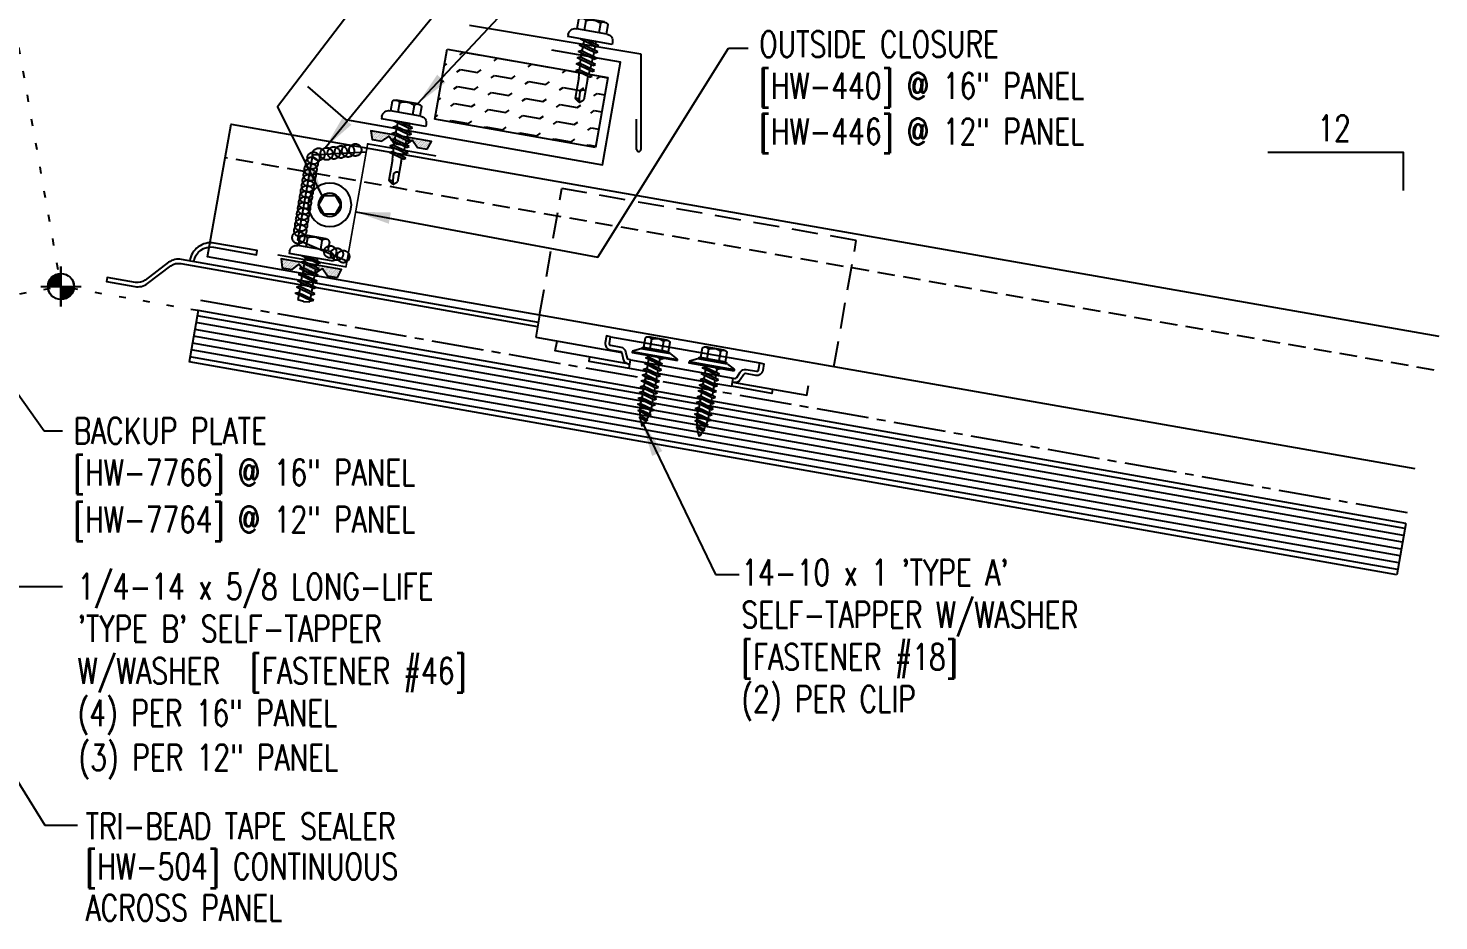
# Model space of a CAD drawing. Header units: inches. Extents: x -2 to 189, y 14 to 99.
# Drawn here: x 19.79 to 40.09, y 14.25 to 27.1 of the extents above; entities that cross this region are included whole.
import ezdxf

# ---------------------------------------------------------------- set-up
doc = ezdxf.new("R2010")
doc.units = ezdxf.units.IN
doc.header["$MEASUREMENT"] = 0
for name, pattern in [('CENTER2', [1.125, 0.75, -0.125, 0.125, -0.125]), ('DASH2', [0.1875, 0.125, -0.0625]), ('DOT', [0.25, 0, -0.25])]:
    doc.linetypes.add(name, pattern=pattern)
for name, color, linetype in [('BARRIER', 253, 'CENTER2'), ('clip', 5, 'Continuous'), ('CLO', 3, 'Continuous'), ('DIM', 2, 'Continuous'), ('FASTENER', 9, 'Continuous'), ('MARK', 1, 'Continuous'), ('PANEL', 11, 'Continuous'), ('SEALANT', 253, 'CENTER2'), ('SECTION', 11, 'Continuous'), ('STLA', 12, 'Continuous'), ('TAPE', 8, 'Continuous'), ('TEXT', 2, 'Continuous'), ('THERMAL', 251, 'Continuous'), ('TRIM', 6, 'Continuous'), ('wood', 3, 'Continuous')]:
    doc.layers.add(name, color=color, linetype=linetype)
doc.styles.add('TEXT', font='SIMPLEX', dxfattribs={"width": 0.75, "height": 6})
doc.styles.add('TEXT1', font='ROMANS.shx', dxfattribs={"width": 0.75, "height": 0.375})
doc.dimstyles.new('DETAIL$7', dxfattribs={"dimscale": 4, "dimtxt": 6, "dimasz": 0.125, "dimexe": 0.0625, "dimexo": 0.125, "dimgap": 0.0625, "dimtad": 1, "dimdec": 5, "dimzin": 3, "dimdsep": 46, "dimlunit": 4, "dimtxsty": 'TEXT', "dimblk": 'ARCHTICK', "dimcen": 0.0625, "dimclrd": 7, "dimclre": 7, "dimclrt": 2, "dimadec": 0, "dimazin": 0, "dimtfac": 0.666667, "dimtdec": 5, "dimtmove": 0, "dimatfit": 3, "dimfxl": 0, "dimfrac": 2, "dimtolj": 1, "dimtzin": 3, "dimarcsym": 0})

# ---------------------------------------------------------------- blocks, each defined once
blk = doc.blocks.new('slopr1')
at = {"layer": 'MARK', "color": 6}
blk.add_lwpolyline([(0, 0), (0, 0.1368), (-0.4871, 0.1368)], dxfattribs=at)
at = {"layer": 'MARK', "color": 2, "style": 'TEXT1', "width": 0.75}
blk.add_text('12', height=0.09375, dxfattribs=at).set_placement((-0.3095, 0.1779))
blk.add_attdef('SLOPR1', (0.0415, 0.0243), '', height=0.0938, dxfattribs=at)
blk = doc.blocks.new('FD-F46')
at = {"layer": 'TEXT', "style": 'TEXT1', "width": 0.75}
for s, p in [('1/4-14 x 5/8 LONG-LIFE', (0.0047, -0.0408)), ("'TYPE B' SELF-TAPPER", (0.0047, -0.1926)), ('W/WASHER', (0.0047, -0.3444)), ('[FASTENER #46]', (0.6255, -0.3444))]:
    blk.add_text(s, height=0.09375, dxfattribs=at).set_placement(p)
blk.add_attdef('(QUANTITY)', (0.0047, -0.4962), '', height=0.0938, dxfattribs=at)
blk = doc.blocks.new('_ArchTick')
at = {"color": 0, "linetype": 'ByBlock', "const_width": 0.15}
blk.add_lwpolyline([(-0.5, -0.5), (0.5, 0.5)], dxfattribs=at)
blk = doc.blocks.new('wp')
at = {"layer": 'SECTION'}
for p, q in [((0, -0.0958), (0, 0.0958)), ((-0.0958, 0), (0.0958, 0))]:
    blk.add_line(p, q, dxfattribs=at)
at = {"layer": 'SECTION', "const_width": 0.0625}
for points in [[(0, 0.0312, 0.414214), (-0.0312, 0, 1)], [(0, -0.0312, 0.414214), (0.0312, 0, 1)]]:
    blk.add_lwpolyline(points, format="xyb", dxfattribs=at)
at = {"layer": 'SECTION'}
blk.add_circle((0, 0), 0.0625, dxfattribs=at)
blk = doc.blocks.new('*X9')
at = {"color": 0}
for p, q in [((-0.434, 0.135), (-0.434, 0.135)), ((-0.434, 0.123), (-0.434, 0.123)), ((-0.422, 0.141), (-0.422, 0.141)), ((-0.422, 0.129), (-0.422, 0.129)), ((-0.422, 0.117), (-0.422, 0.117)), ((-0.422, 0.105), (-0.422, 0.105)), ((-0.422, 0.094), (-0.422, 0.094)), ((-0.422, 0.082), (-0.422, 0.082)), ((-0.41, 0.135), (-0.41, 0.135)), ((-0.41, 0.123), (-0.41, 0.123)), ((-0.41, 0.111), (-0.41, 0.111)), ((-0.41, 0.1), (-0.41, 0.1)), ((-0.41, 0.088), (-0.41, 0.088)), ((-0.41, 0.076), (-0.41, 0.076)), ((-0.41, 0.064), (-0.41, 0.064)), ((-0.41, 0.053), (-0.41, 0.053)), ((-0.41, 0.041), (-0.41, 0.041)), ((-0.398, 0.141), (-0.398, 0.141)), ((-0.398, 0.129), (-0.398, 0.129)), ((-0.398, 0.117), (-0.398, 0.117)), ((-0.398, 0.105), (-0.398, 0.105)), ((-0.398, 0.094), (-0.398, 0.094)), ((-0.398, 0.082), (-0.398, 0.082)), ((-0.398, 0.07), (-0.398, 0.07)), ((-0.398, 0.059), (-0.398, 0.059)), ((-0.398, 0.047), (-0.398, 0.047)), ((-0.398, 0.035), (-0.398, 0.035)), ((-0.398, 0.023), (-0.398, 0.023)), ((-0.387, 0.135), (-0.387, 0.135)), ((-0.387, 0.123), (-0.387, 0.123)), ((-0.387, 0.111), (-0.387, 0.111)), ((-0.387, 0.1), (-0.387, 0.1)), ((-0.387, 0.088), (-0.387, 0.088)), ((-0.387, 0.076), (-0.387, 0.076)), ((-0.387, 0.064), (-0.387, 0.064)), ((-0.387, 0.053), (-0.387, 0.053)), ((-0.387, 0.041), (-0.387, 0.041)), ((-0.387, 0.029), (-0.387, 0.029)), ((-0.375, 0.141), (-0.375, 0.141)), ((-0.375, 0.129), (-0.375, 0.129)), ((-0.375, 0.117), (-0.375, 0.117)), ((-0.375, 0.105), (-0.375, 0.105)), ((-0.375, 0.094), (-0.375, 0.094)), ((-0.375, 0.082), (-0.375, 0.082)), ((-0.375, 0.07), (-0.375, 0.07)), ((-0.375, 0.059), (-0.375, 0.059)), ((-0.375, 0.047), (-0.375, 0.047)), ((-0.375, 0.035), (-0.375, 0.035)), ((-0.375, 0.023), (-0.375, 0.023)), ((-0.363, 0.135), (-0.363, 0.135)), ((-0.363, 0.123), (-0.363, 0.123)), ((-0.363, 0.111), (-0.363, 0.111)), ((-0.363, 0.1), (-0.363, 0.1)), ((-0.363, 0.088), (-0.363, 0.088)), ((-0.363, 0.076), (-0.363, 0.076)), ((-0.363, 0.064), (-0.363, 0.064)), ((-0.363, 0.053), (-0.363, 0.053)), ((-0.363, 0.041), (-0.363, 0.041)), ((-0.363, 0.029), (-0.363, 0.029)), ((-0.352, 0.141), (-0.352, 0.141)), ((-0.352, 0.129), (-0.352, 0.129)), ((-0.352, 0.117), (-0.352, 0.117)), ((-0.352, 0.105), (-0.352, 0.105)), ((-0.352, 0.094), (-0.352, 0.094)), ((-0.352, 0.082), (-0.352, 0.082)), ((-0.352, 0.07), (-0.352, 0.07)), ((-0.352, 0.059), (-0.352, 0.059)), ((-0.352, 0.047), (-0.352, 0.047)), ((-0.352, 0.035), (-0.352, 0.035)), ((-0.352, 0.023), (-0.352, 0.023)), ((-0.34, 0.135), (-0.34, 0.135)), ((-0.34, 0.123), (-0.34, 0.123)), ((-0.34, 0.111), (-0.34, 0.111)), ((-0.34, 0.1), (-0.34, 0.1)), ((-0.34, 0.088), (-0.34, 0.088)), ((-0.34, 0.076), (-0.34, 0.076)), ((-0.34, 0.064), (-0.34, 0.064)), ((-0.34, 0.053), (-0.34, 0.053)), ((-0.34, 0.041), (-0.34, 0.041)), ((-0.34, 0.029), (-0.34, 0.029)), ((-0.328, 0.141), (-0.328, 0.141)), ((-0.328, 0.129), (-0.328, 0.129)), ((-0.328, 0.117), (-0.328, 0.117)), ((-0.328, 0.105), (-0.328, 0.105)), ((-0.328, 0.094), (-0.328, 0.094)), ((-0.328, 0.082), (-0.328, 0.082)), ((-0.328, 0.07), (-0.328, 0.07)), ((-0.328, 0.059), (-0.328, 0.059)), ((-0.328, 0.047), (-0.328, 0.047)), ((-0.328, 0.035), (-0.328, 0.035)), ((-0.328, 0.023), (-0.328, 0.023)), ((-0.316, 0.135), (-0.316, 0.135)), ((-0.316, 0.123), (-0.316, 0.123)), ((-0.316, 0.111), (-0.316, 0.111)), ((-0.316, 0.1), (-0.316, 0.1)), ((-0.316, 0.088), (-0.316, 0.088)), ((-0.316, 0.076), (-0.316, 0.076)), ((-0.316, 0.064), (-0.316, 0.064)), ((-0.316, 0.053), (-0.316, 0.053)), ((-0.316, 0.041), (-0.316, 0.041)), ((-0.316, 0.029), (-0.316, 0.029)), ((-0.305, 0.141), (-0.305, 0.141)), ((-0.305, 0.129), (-0.305, 0.129)), ((-0.305, 0.117), (-0.305, 0.117)), ((-0.305, 0.105), (-0.305, 0.105)), ((-0.305, 0.094), (-0.305, 0.094)), ((-0.305, 0.082), (-0.305, 0.082)), ((-0.305, 0.07), (-0.305, 0.07)), ((-0.305, 0.059), (-0.305, 0.059)), ((-0.305, 0.047), (-0.305, 0.047)), ((-0.305, 0.035), (-0.305, 0.035)), ((-0.305, 0.023), (-0.305, 0.023)), ((-0.293, 0.135), (-0.293, 0.135)), ((-0.293, 0.123), (-0.293, 0.123)), ((-0.293, 0.111), (-0.293, 0.111)), ((-0.293, 0.1), (-0.293, 0.1)), ((-0.293, 0.088), (-0.293, 0.088)), ((-0.293, 0.076), (-0.293, 0.076)), ((-0.293, 0.064), (-0.293, 0.064)), ((-0.293, 0.053), (-0.293, 0.053)), ((-0.293, 0.041), (-0.293, 0.041)), ((-0.293, 0.029), (-0.293, 0.029)), ((-0.281, 0.141), (-0.281, 0.141)), ((-0.281, 0.129), (-0.281, 0.129)), ((-0.281, 0.117), (-0.281, 0.117)), ((-0.281, 0.105), (-0.281, 0.105)), ((-0.281, 0.094), (-0.281, 0.094)), ((-0.281, 0.082), (-0.281, 0.082)), ((-0.281, 0.07), (-0.281, 0.07)), ((-0.281, 0.059), (-0.281, 0.059)), ((-0.281, 0.047), (-0.281, 0.047)), ((-0.281, 0.035), (-0.281, 0.035)), ((-0.281, 0.023), (-0.281, 0.023)), ((-0.27, 0.135), (-0.27, 0.135)), ((-0.27, 0.123), (-0.27, 0.123)), ((-0.27, 0.111), (-0.27, 0.111)), ((-0.27, 0.1), (-0.27, 0.1)), ((-0.27, 0.088), (-0.27, 0.088)), ((-0.27, 0.076), (-0.27, 0.076)), ((-0.27, 0.064), (-0.27, 0.064)), ((-0.27, 0.053), (-0.27, 0.053)), ((-0.27, 0.041), (-0.27, 0.041)), ((-0.27, 0.029), (-0.27, 0.029)), ((-0.258, 0.141), (-0.258, 0.141)), ((-0.258, 0.129), (-0.258, 0.129)), ((-0.258, 0.117), (-0.258, 0.117)), ((-0.258, 0.105), (-0.258, 0.105)), ((-0.258, 0.094), (-0.258, 0.094)), ((-0.258, 0.082), (-0.258, 0.082)), ((-0.258, 0.07), (-0.258, 0.07)), ((-0.258, 0.059), (-0.258, 0.059)), ((-0.258, 0.047), (-0.258, 0.047)), ((-0.258, 0.035), (-0.258, 0.035)), ((-0.258, 0.023), (-0.258, 0.023)), ((-0.246, 0.135), (-0.246, 0.135)), ((-0.246, 0.123), (-0.246, 0.123)), ((-0.246, 0.111), (-0.246, 0.111)), ((-0.246, 0.1), (-0.246, 0.1)), ((-0.246, 0.088), (-0.246, 0.088)), ((-0.246, 0.076), (-0.246, 0.076)), ((-0.246, 0.064), (-0.246, 0.064)), ((-0.246, 0.053), (-0.246, 0.053)), ((-0.246, 0.041), (-0.246, 0.041)), ((-0.234, 0.141), (-0.234, 0.141)), ((-0.234, 0.129), (-0.234, 0.129)), ((-0.234, 0.117), (-0.234, 0.117)), ((-0.234, 0.105), (-0.234, 0.105)), ((-0.234, 0.094), (-0.234, 0.094)), ((-0.234, 0.082), (-0.234, 0.082)), ((-0.234, 0.07), (-0.234, 0.07)), ((-0.234, 0.059), (-0.234, 0.059)), ((-0.234, 0.047), (-0.234, 0.047)), ((-0.223, 0.135), (-0.223, 0.135)), ((-0.223, 0.123), (-0.223, 0.123)), ((-0.223, 0.111), (-0.223, 0.111)), ((-0.223, 0.1), (-0.223, 0.1)), ((-0.223, 0.088), (-0.223, 0.088)), ((-0.223, 0.076), (-0.223, 0.076)), ((-0.223, 0.064), (-0.223, 0.064)), ((-0.211, 0.141), (-0.211, 0.141)), ((-0.211, 0.129), (-0.211, 0.129)), ((-0.211, 0.117), (-0.211, 0.117)), ((-0.211, 0.105), (-0.211, 0.105)), ((-0.211, 0.094), (-0.211, 0.094)), ((-0.211, 0.082), (-0.211, 0.082)), ((-0.211, 0.07), (-0.211, 0.07)), ((-0.199, 0.135), (-0.199, 0.135)), ((-0.199, 0.123), (-0.199, 0.123)), ((-0.199, 0.111), (-0.199, 0.111)), ((-0.199, 0.1), (-0.199, 0.1)), ((-0.199, 0.088), (-0.199, 0.088)), ((-0.188, 0.141), (-0.188, 0.141)), ((-0.188, 0.129), (-0.188, 0.129)), ((-0.188, 0.117), (-0.188, 0.117)), ((-0.188, 0.105), (-0.188, 0.105)), ((-0.188, 0.094), (-0.188, 0.094)), ((-0.176, 0.135), (-0.176, 0.135)), ((-0.176, 0.123), (-0.176, 0.123)), ((-0.176, 0.111), (-0.176, 0.111)), ((-0.164, 0.141), (-0.164, 0.141)), ((-0.164, 0.129), (-0.164, 0.129)), ((-0.164, 0.117), (-0.164, 0.117)), ((-0.164, 0.105), (-0.164, 0.105)), ((-0.152, 0.135), (-0.152, 0.135)), ((-0.152, 0.123), (-0.152, 0.123)), ((-0.152, 0.111), (-0.152, 0.111)), ((-0.152, 0.1), (-0.152, 0.1)), ((-0.141, 0.141), (-0.141, 0.141)), ((-0.141, 0.129), (-0.141, 0.129)), ((-0.141, 0.117), (-0.141, 0.117)), ((-0.141, 0.105), (-0.141, 0.105)), ((-0.141, 0.094), (-0.141, 0.094)), ((-0.141, 0.082), (-0.141, 0.082)), ((-0.129, 0.135), (-0.129, 0.135)), ((-0.129, 0.123), (-0.129, 0.123)), ((-0.129, 0.111), (-0.129, 0.111)), ((-0.129, 0.1), (-0.129, 0.1)), ((-0.129, 0.088), (-0.129, 0.088)), ((-0.129, 0.076), (-0.129, 0.076)), ((-0.117, 0.141), (-0.117, 0.141)), ((-0.117, 0.129), (-0.117, 0.129)), ((-0.117, 0.117), (-0.117, 0.117)), ((-0.117, 0.105), (-0.117, 0.105)), ((-0.117, 0.094), (-0.117, 0.094)), ((-0.117, 0.082), (-0.117, 0.082)), ((-0.117, 0.07), (-0.117, 0.07)), ((-0.117, 0.059), (-0.117, 0.059)), ((-0.105, 0.135), (-0.105, 0.135)), ((-0.105, 0.123), (-0.105, 0.123)), ((-0.105, 0.111), (-0.105, 0.111)), ((-0.105, 0.1), (-0.105, 0.1)), ((-0.105, 0.088), (-0.105, 0.088)), ((-0.105, 0.076), (-0.105, 0.076)), ((-0.105, 0.064), (-0.105, 0.064)), ((-0.105, 0.053), (-0.105, 0.053)), ((-0.094, 0.141), (-0.094, 0.141)), ((-0.094, 0.129), (-0.094, 0.129)), ((-0.094, 0.117), (-0.094, 0.117)), ((-0.094, 0.105), (-0.094, 0.105)), ((-0.094, 0.094), (-0.094, 0.094)), ((-0.094, 0.082), (-0.094, 0.082)), ((-0.094, 0.07), (-0.094, 0.07)), ((-0.094, 0.059), (-0.094, 0.059)), ((-0.094, 0.047), (-0.094, 0.047)), ((-0.094, 0.035), (-0.094, 0.035)), ((-0.082, 0.135), (-0.082, 0.135)), ((-0.082, 0.123), (-0.082, 0.123)), ((-0.082, 0.111), (-0.082, 0.111)), ((-0.082, 0.1), (-0.082, 0.1)), ((-0.082, 0.088), (-0.082, 0.088)), ((-0.082, 0.076), (-0.082, 0.076)), ((-0.082, 0.064), (-0.082, 0.064)), ((-0.082, 0.053), (-0.082, 0.053)), ((-0.082, 0.041), (-0.082, 0.041)), ((-0.082, 0.029), (-0.082, 0.029)), ((-0.07, 0.141), (-0.07, 0.141)), ((-0.07, 0.129), (-0.07, 0.129)), ((-0.07, 0.117), (-0.07, 0.117)), ((-0.07, 0.105), (-0.07, 0.105)), ((-0.07, 0.094), (-0.07, 0.094)), ((-0.07, 0.082), (-0.07, 0.082)), ((-0.07, 0.07), (-0.07, 0.07)), ((-0.07, 0.059), (-0.07, 0.059)), ((-0.07, 0.047), (-0.07, 0.047)), ((-0.07, 0.035), (-0.07, 0.035)), ((-0.07, 0.023), (-0.07, 0.023)), ((-0.059, 0.135), (-0.059, 0.135)), ((-0.059, 0.123), (-0.059, 0.123)), ((-0.059, 0.111), (-0.059, 0.111)), ((-0.059, 0.1), (-0.059, 0.1)), ((-0.059, 0.088), (-0.059, 0.088)), ((-0.059, 0.076), (-0.059, 0.076)), ((-0.059, 0.064), (-0.059, 0.064)), ((-0.059, 0.053), (-0.059, 0.053)), ((-0.059, 0.041), (-0.059, 0.041)), ((-0.059, 0.029), (-0.059, 0.029)), ((-0.047, 0.141), (-0.047, 0.141)), ((-0.047, 0.129), (-0.047, 0.129)), ((-0.047, 0.117), (-0.047, 0.117)), ((-0.047, 0.105), (-0.047, 0.105)), ((-0.047, 0.094), (-0.047, 0.094)), ((-0.047, 0.082), (-0.047, 0.082)), ((-0.047, 0.07), (-0.047, 0.07)), ((-0.047, 0.059), (-0.047, 0.059)), ((-0.047, 0.047), (-0.047, 0.047)), ((-0.047, 0.035), (-0.047, 0.035)), ((-0.047, 0.023), (-0.047, 0.023)), ((-0.035, 0.135), (-0.035, 0.135)), ((-0.035, 0.123), (-0.035, 0.123)), ((-0.035, 0.111), (-0.035, 0.111)), ((-0.035, 0.1), (-0.035, 0.1)), ((-0.035, 0.088), (-0.035, 0.088)), ((-0.035, 0.076), (-0.035, 0.076)), ((-0.035, 0.064), (-0.035, 0.064)), ((-0.035, 0.053), (-0.035, 0.053)), ((-0.035, 0.041), (-0.035, 0.041)), ((-0.035, 0.029), (-0.035, 0.029)), ((-0.023, 0.141), (-0.023, 0.141)), ((-0.023, 0.129), (-0.023, 0.129)), ((-0.023, 0.117), (-0.023, 0.117)), ((-0.023, 0.105), (-0.023, 0.105)), ((-0.023, 0.094), (-0.023, 0.094)), ((-0.023, 0.082), (-0.023, 0.082)), ((-0.023, 0.07), (-0.023, 0.07)), ((-0.023, 0.059), (-0.023, 0.059)), ((-0.023, 0.047), (-0.023, 0.047)), ((-0.023, 0.035), (-0.023, 0.035)), ((-0.023, 0.023), (-0.023, 0.023)), ((-0.012, 0.135), (-0.012, 0.135)), ((-0.012, 0.123), (-0.012, 0.123)), ((-0.012, 0.111), (-0.012, 0.111)), ((-0.012, 0.1), (-0.012, 0.1)), ((-0.012, 0.088), (-0.012, 0.088)), ((-0.012, 0.076), (-0.012, 0.076)), ((-0.012, 0.064), (-0.012, 0.064)), ((-0.012, 0.053), (-0.012, 0.053)), ((-0.012, 0.041), (-0.012, 0.041)), ((-0.012, 0.029), (-0.012, 0.029)), ((0, 0.141), (0, 0.141)), ((0, 0.129), (0, 0.129)), ((0, 0.117), (0, 0.117)), ((0, 0.105), (0, 0.105)), ((0, 0.094), (0, 0.094)), ((0, 0.082), (0, 0.082)), ((0, 0.07), (0, 0.07)), ((0, 0.059), (0, 0.059)), ((0, 0.047), (0, 0.047)), ((0, 0.035), (0, 0.035)), ((0, 0.023), (0, 0.023)), ((0.012, 0.135), (0.012, 0.135)), ((0.012, 0.123), (0.012, 0.123)), ((0.012, 0.111), (0.012, 0.111)), ((0.012, 0.1), (0.012, 0.1)), ((0.012, 0.088), (0.012, 0.088)), ((0.012, 0.076), (0.012, 0.076)), ((0.012, 0.064), (0.012, 0.064)), ((0.012, 0.053), (0.012, 0.053)), ((0.012, 0.041), (0.012, 0.041)), ((0.012, 0.029), (0.012, 0.029)), ((0.023, 0.141), (0.023, 0.141)), ((0.023, 0.129), (0.023, 0.129)), ((0.023, 0.117), (0.023, 0.117)), ((0.023, 0.105), (0.023, 0.105)), ((0.023, 0.094), (0.023, 0.094)), ((0.023, 0.082), (0.023, 0.082)), ((0.023, 0.07), (0.023, 0.07)), ((0.023, 0.059), (0.023, 0.059)), ((0.023, 0.047), (0.023, 0.047)), ((0.023, 0.035), (0.023, 0.035)), ((0.023, 0.023), (0.023, 0.023)), ((0.035, 0.135), (0.035, 0.135)), ((0.035, 0.123), (0.035, 0.123)), ((0.035, 0.111), (0.035, 0.111)), ((0.035, 0.1), (0.035, 0.1)), ((0.035, 0.088), (0.035, 0.088)), ((0.035, 0.076), (0.035, 0.076)), ((0.035, 0.064), (0.035, 0.064)), ((0.035, 0.053), (0.035, 0.053)), ((0.035, 0.041), (0.035, 0.041)), ((0.035, 0.029), (0.035, 0.029)), ((0.047, 0.141), (0.047, 0.141)), ((0.047, 0.129), (0.047, 0.129)), ((0.047, 0.117), (0.047, 0.117)), ((0.047, 0.105), (0.047, 0.105)), ((0.047, 0.094), (0.047, 0.094)), ((0.047, 0.082), (0.047, 0.082)), ((0.047, 0.07), (0.047, 0.07)), ((0.047, 0.059), (0.047, 0.059)), ((0.047, 0.047), (0.047, 0.047)), ((0.047, 0.035), (0.047, 0.035)), ((0.047, 0.023), (0.047, 0.023)), ((0.059, 0.135), (0.059, 0.135)), ((0.059, 0.123), (0.059, 0.123)), ((0.059, 0.111), (0.059, 0.111)), ((0.059, 0.1), (0.059, 0.1)), ((0.059, 0.088), (0.059, 0.088)), ((0.059, 0.076), (0.059, 0.076)), ((0.059, 0.064), (0.059, 0.064)), ((0.059, 0.053), (0.059, 0.053)), ((0.059, 0.041), (0.059, 0.041)), ((0.059, 0.029), (0.059, 0.029)), ((0.07, 0.141), (0.07, 0.141)), ((0.07, 0.129), (0.07, 0.129)), ((0.07, 0.117), (0.07, 0.117)), ((0.07, 0.105), (0.07, 0.105)), ((0.07, 0.094), (0.07, 0.094)), ((0.07, 0.082), (0.07, 0.082)), ((0.07, 0.07), (0.07, 0.07)), ((0.07, 0.059), (0.07, 0.059)), ((0.07, 0.047), (0.07, 0.047)), ((0.07, 0.035), (0.07, 0.035)), ((0.07, 0.023), (0.07, 0.023)), ((0.082, 0.135), (0.082, 0.135)), ((0.082, 0.123), (0.082, 0.123)), ((0.082, 0.111), (0.082, 0.111)), ((0.082, 0.1), (0.082, 0.1)), ((0.082, 0.088), (0.082, 0.088)), ((0.082, 0.076), (0.082, 0.076)), ((0.082, 0.064), (0.082, 0.064)), ((0.082, 0.053), (0.082, 0.053)), ((0.082, 0.041), (0.082, 0.041)), ((0.082, 0.029), (0.082, 0.029)), ((0.094, 0.141), (0.094, 0.141)), ((0.094, 0.129), (0.094, 0.129)), ((0.094, 0.117), (0.094, 0.117)), ((0.094, 0.105), (0.094, 0.105)), ((0.094, 0.094), (0.094, 0.094)), ((0.094, 0.082), (0.094, 0.082)), ((0.094, 0.07), (0.094, 0.07)), ((0.094, 0.059), (0.094, 0.059)), ((0.094, 0.047), (0.094, 0.047)), ((0.094, 0.035), (0.094, 0.035)), ((0.105, 0.135), (0.105, 0.135)), ((0.105, 0.123), (0.105, 0.123)), ((0.105, 0.111), (0.105, 0.111)), ((0.105, 0.1), (0.105, 0.1)), ((0.105, 0.088), (0.105, 0.088)), ((0.105, 0.076), (0.105, 0.076)), ((0.105, 0.064), (0.105, 0.064)), ((0.105, 0.053), (0.105, 0.053)), ((0.117, 0.141), (0.117, 0.141)), ((0.117, 0.129), (0.117, 0.129)), ((0.117, 0.117), (0.117, 0.117)), ((0.117, 0.105), (0.117, 0.105)), ((0.117, 0.094), (0.117, 0.094)), ((0.117, 0.082), (0.117, 0.082)), ((0.117, 0.07), (0.117, 0.07)), ((0.117, 0.059), (0.117, 0.059)), ((0.129, 0.135), (0.129, 0.135)), ((0.129, 0.123), (0.129, 0.123)), ((0.129, 0.111), (0.129, 0.111)), ((0.129, 0.1), (0.129, 0.1)), ((0.129, 0.088), (0.129, 0.088)), ((0.129, 0.076), (0.129, 0.076)), ((0.141, 0.141), (0.141, 0.141)), ((0.141, 0.129), (0.141, 0.129)), ((0.141, 0.117), (0.141, 0.117)), ((0.141, 0.105), (0.141, 0.105)), ((0.141, 0.094), (0.141, 0.094)), ((0.141, 0.082), (0.141, 0.082)), ((0.152, 0.135), (0.152, 0.135)), ((0.152, 0.123), (0.152, 0.123)), ((0.152, 0.111), (0.152, 0.111)), ((0.152, 0.1), (0.152, 0.1)), ((0.164, 0.141), (0.164, 0.141)), ((0.164, 0.129), (0.164, 0.129)), ((0.164, 0.117), (0.164, 0.117)), ((0.164, 0.105), (0.164, 0.105)), ((0.176, 0.135), (0.176, 0.135)), ((0.176, 0.123), (0.176, 0.123)), ((0.176, 0.111), (0.176, 0.111)), ((0.188, 0.141), (0.188, 0.141)), ((0.188, 0.129), (0.188, 0.129)), ((0.188, 0.117), (0.188, 0.117)), ((0.188, 0.105), (0.188, 0.105)), ((0.188, 0.094), (0.188, 0.094)), ((0.199, 0.135), (0.199, 0.135)), ((0.199, 0.123), (0.199, 0.123)), ((0.199, 0.111), (0.199, 0.111)), ((0.199, 0.1), (0.199, 0.1)), ((0.199, 0.088), (0.199, 0.088)), ((0.211, 0.141), (0.211, 0.141)), ((0.211, 0.129), (0.211, 0.129)), ((0.211, 0.117), (0.211, 0.117)), ((0.211, 0.105), (0.211, 0.105)), ((0.211, 0.094), (0.211, 0.094)), ((0.211, 0.082), (0.211, 0.082)), ((0.211, 0.07), (0.211, 0.07)), ((0.223, 0.135), (0.223, 0.135)), ((0.223, 0.123), (0.223, 0.123)), ((0.223, 0.111), (0.223, 0.111)), ((0.223, 0.1), (0.223, 0.1)), ((0.223, 0.088), (0.223, 0.088)), ((0.223, 0.076), (0.223, 0.076)), ((0.223, 0.064), (0.223, 0.064)), ((0.234, 0.141), (0.234, 0.141)), ((0.234, 0.129), (0.234, 0.129)), ((0.234, 0.117), (0.234, 0.117)), ((0.234, 0.105), (0.234, 0.105)), ((0.234, 0.094), (0.234, 0.094)), ((0.234, 0.082), (0.234, 0.082)), ((0.234, 0.07), (0.234, 0.07)), ((0.234, 0.059), (0.234, 0.059)), ((0.234, 0.047), (0.234, 0.047)), ((0.246, 0.135), (0.246, 0.135)), ((0.246, 0.123), (0.246, 0.123)), ((0.246, 0.111), (0.246, 0.111)), ((0.246, 0.1), (0.246, 0.1)), ((0.246, 0.088), (0.246, 0.088)), ((0.246, 0.076), (0.246, 0.076)), ((0.246, 0.064), (0.246, 0.064)), ((0.246, 0.053), (0.246, 0.053)), ((0.246, 0.041), (0.246, 0.041)), ((0.258, 0.141), (0.258, 0.141)), ((0.258, 0.129), (0.258, 0.129)), ((0.258, 0.117), (0.258, 0.117)), ((0.258, 0.105), (0.258, 0.105)), ((0.258, 0.094), (0.258, 0.094)), ((0.258, 0.082), (0.258, 0.082)), ((0.258, 0.07), (0.258, 0.07)), ((0.258, 0.059), (0.258, 0.059)), ((0.258, 0.047), (0.258, 0.047)), ((0.258, 0.035), (0.258, 0.035)), ((0.258, 0.023), (0.258, 0.023)), ((0.27, 0.135), (0.27, 0.135)), ((0.27, 0.123), (0.27, 0.123)), ((0.27, 0.111), (0.27, 0.111)), ((0.27, 0.1), (0.27, 0.1)), ((0.27, 0.088), (0.27, 0.088)), ((0.27, 0.076), (0.27, 0.076)), ((0.27, 0.064), (0.27, 0.064)), ((0.27, 0.053), (0.27, 0.053)), ((0.27, 0.041), (0.27, 0.041)), ((0.27, 0.029), (0.27, 0.029)), ((0.281, 0.141), (0.281, 0.141)), ((0.281, 0.129), (0.281, 0.129)), ((0.281, 0.117), (0.281, 0.117)), ((0.281, 0.105), (0.281, 0.105)), ((0.281, 0.094), (0.281, 0.094)), ((0.281, 0.082), (0.281, 0.082)), ((0.281, 0.07), (0.281, 0.07)), ((0.281, 0.059), (0.281, 0.059)), ((0.281, 0.047), (0.281, 0.047)), ((0.281, 0.035), (0.281, 0.035)), ((0.281, 0.023), (0.281, 0.023)), ((0.293, 0.135), (0.293, 0.135)), ((0.293, 0.123), (0.293, 0.123)), ((0.293, 0.111), (0.293, 0.111)), ((0.293, 0.1), (0.293, 0.1)), ((0.293, 0.088), (0.293, 0.088)), ((0.293, 0.076), (0.293, 0.076)), ((0.293, 0.064), (0.293, 0.064)), ((0.293, 0.053), (0.293, 0.053)), ((0.293, 0.041), (0.293, 0.041)), ((0.293, 0.029), (0.293, 0.029)), ((0.305, 0.141), (0.305, 0.141)), ((0.305, 0.129), (0.305, 0.129)), ((0.305, 0.117), (0.305, 0.117)), ((0.305, 0.105), (0.305, 0.105)), ((0.305, 0.094), (0.305, 0.094)), ((0.305, 0.082), (0.305, 0.082)), ((0.305, 0.07), (0.305, 0.07)), ((0.305, 0.059), (0.305, 0.059)), ((0.305, 0.047), (0.305, 0.047)), ((0.305, 0.035), (0.305, 0.035)), ((0.305, 0.023), (0.305, 0.023)), ((0.316, 0.135), (0.316, 0.135)), ((0.316, 0.123), (0.316, 0.123)), ((0.316, 0.111), (0.316, 0.111)), ((0.316, 0.1), (0.316, 0.1)), ((0.316, 0.088), (0.316, 0.088)), ((0.316, 0.076), (0.316, 0.076)), ((0.316, 0.064), (0.316, 0.064)), ((0.316, 0.053), (0.316, 0.053)), ((0.316, 0.041), (0.316, 0.041)), ((0.316, 0.029), (0.316, 0.029)), ((0.328, 0.141), (0.328, 0.141)), ((0.328, 0.129), (0.328, 0.129)), ((0.328, 0.117), (0.328, 0.117)), ((0.328, 0.105), (0.328, 0.105)), ((0.328, 0.094), (0.328, 0.094)), ((0.328, 0.082), (0.328, 0.082)), ((0.328, 0.07), (0.328, 0.07)), ((0.328, 0.059), (0.328, 0.059)), ((0.328, 0.047), (0.328, 0.047)), ((0.328, 0.035), (0.328, 0.035)), ((0.328, 0.023), (0.328, 0.023)), ((0.34, 0.135), (0.34, 0.135)), ((0.34, 0.123), (0.34, 0.123)), ((0.34, 0.111), (0.34, 0.111)), ((0.34, 0.1), (0.34, 0.1)), ((0.34, 0.088), (0.34, 0.088)), ((0.34, 0.076), (0.34, 0.076)), ((0.34, 0.064), (0.34, 0.064)), ((0.34, 0.053), (0.34, 0.053)), ((0.34, 0.041), (0.34, 0.041)), ((0.34, 0.029), (0.34, 0.029)), ((0.352, 0.141), (0.352, 0.141)), ((0.352, 0.129), (0.352, 0.129)), ((0.352, 0.117), (0.352, 0.117)), ((0.352, 0.105), (0.352, 0.105)), ((0.352, 0.094), (0.352, 0.094)), ((0.352, 0.082), (0.352, 0.082)), ((0.352, 0.07), (0.352, 0.07)), ((0.352, 0.059), (0.352, 0.059)), ((0.352, 0.047), (0.352, 0.047)), ((0.352, 0.035), (0.352, 0.035)), ((0.352, 0.023), (0.352, 0.023)), ((0.363, 0.135), (0.363, 0.135)), ((0.363, 0.123), (0.363, 0.123)), ((0.363, 0.111), (0.363, 0.111)), ((0.363, 0.1), (0.363, 0.1)), ((0.363, 0.088), (0.363, 0.088)), ((0.363, 0.076), (0.363, 0.076)), ((0.363, 0.064), (0.363, 0.064)), ((0.363, 0.053), (0.363, 0.053)), ((0.363, 0.041), (0.363, 0.041)), ((0.363, 0.029), (0.363, 0.029)), ((0.375, 0.141), (0.375, 0.141)), ((0.375, 0.129), (0.375, 0.129)), ((0.375, 0.117), (0.375, 0.117)), ((0.375, 0.105), (0.375, 0.105)), ((0.375, 0.094), (0.375, 0.094)), ((0.375, 0.082), (0.375, 0.082)), ((0.375, 0.07), (0.375, 0.07)), ((0.375, 0.059), (0.375, 0.059)), ((0.375, 0.047), (0.375, 0.047)), ((0.375, 0.035), (0.375, 0.035)), ((0.375, 0.023), (0.375, 0.023)), ((0.387, 0.135), (0.387, 0.135)), ((0.387, 0.123), (0.387, 0.123)), ((0.387, 0.111), (0.387, 0.111)), ((0.387, 0.1), (0.387, 0.1)), ((0.387, 0.088), (0.387, 0.088)), ((0.387, 0.076), (0.387, 0.076)), ((0.387, 0.064), (0.387, 0.064)), ((0.387, 0.053), (0.387, 0.053)), ((0.387, 0.041), (0.387, 0.041)), ((0.387, 0.029), (0.387, 0.029)), ((0.398, 0.141), (0.398, 0.141)), ((0.398, 0.129), (0.398, 0.129)), ((0.398, 0.117), (0.398, 0.117)), ((0.398, 0.105), (0.398, 0.105)), ((0.398, 0.094), (0.398, 0.094)), ((0.398, 0.082), (0.398, 0.082)), ((0.398, 0.07), (0.398, 0.07)), ((0.398, 0.059), (0.398, 0.059)), ((0.398, 0.047), (0.398, 0.047)), ((0.398, 0.035), (0.398, 0.035)), ((0.398, 0.023), (0.398, 0.023)), ((0.41, 0.135), (0.41, 0.135)), ((0.41, 0.123), (0.41, 0.123)), ((0.41, 0.111), (0.41, 0.111)), ((0.41, 0.1), (0.41, 0.1)), ((0.41, 0.088), (0.41, 0.088)), ((0.41, 0.076), (0.41, 0.076)), ((0.41, 0.064), (0.41, 0.064)), ((0.41, 0.053), (0.41, 0.053)), ((0.41, 0.041), (0.41, 0.041)), ((0.422, 0.141), (0.422, 0.141)), ((0.422, 0.129), (0.422, 0.129)), ((0.422, 0.117), (0.422, 0.117)), ((0.422, 0.105), (0.422, 0.105)), ((0.422, 0.094), (0.422, 0.094)), ((0.422, 0.082), (0.422, 0.082)), ((0.434, 0.135), (0.434, 0.135)), ((0.434, 0.123), (0.434, 0.123))]:
    blk.add_line(p, q, dxfattribs=at)
blk = doc.blocks.new('MB_DBTAP')
at = {"layer": 'TAPE', "color": 9}
blk.add_lwpolyline([(-0.403, 0.018), (-0.442, 0.141), (0.442, 0.141), (0.403, 0.018), (0.26, 0.018), (0.17, 0.109), (0.079, 0.018), (0, 0.018), (-0.079, 0.018), (-0.17, 0.109), (-0.26, 0.018)], close=True, dxfattribs=at)
at = {"layer": 'TAPE', "color": 251}
blk.add_blockref('*X9', (0, 0), dxfattribs=at)
blk = doc.blocks.new('MB_DW4')
at = {"layer": 'FASTENER'}
for p, q in [((-0.217, 0.305), (-0.217, 0.171)), ((-0.163, 0.337), (0.159, 0.337)), ((-0.108, 0.305), (-0.108, 0.171)), ((0.105, 0.305), (0.105, 0.171)), ((0.214, 0.305), (0.214, 0.171)), ((-0.326, 0.071), (-0.326, 0.037)), ((-0.326, 0.037), (0.322, 0.037)), ((-0.226, 0.171), (0.214, 0.171)), ((-0.141, -0.014), (0.037, 0.037)), ((-0.105, -0.034), (0.137, 0.035)), ((-0.088, 0.037), (-0.088, 0.001)), ((-0.088, 0.037), (0.085, 0.037)), ((0.085, 0.037), (0.134, 0.037)), ((0.085, 0.02), (0.085, -0.041)), ((0.137, 0.035), (0.134, 0.037)), ((0.322, 0.071), (0.322, 0.037)), ((-0.105, -0.034), (-0.141, -0.014)), ((-0.141, -0.105), (0.102, -0.036)), ((-0.105, -0.125), (-0.141, -0.105)), ((-0.141, -0.196), (0.102, -0.127)), ((-0.105, -0.216), (-0.141, -0.196)), ((-0.105, -0.125), (0.137, -0.056)), ((-0.105, -0.216), (0.137, -0.147)), ((-0.088, -0.029), (-0.088, -0.09)), ((-0.088, -0.12), (-0.088, -0.181)), ((0.085, -0.071), (0.085, -0.131)), ((0.085, -0.162), (0.085, -0.211)), ((0.137, -0.056), (0.102, -0.036)), ((0.137, -0.147), (0.102, -0.127)), ((-0.141, -0.287), (0.102, -0.217)), ((-0.105, -0.307), (-0.141, -0.287)), ((-0.141, -0.378), (0.102, -0.308)), ((-0.105, -0.398), (-0.141, -0.378)), ((-0.122, -0.463), (0.089, -0.403)), ((-0.105, -0.307), (0.137, -0.238)), ((-0.105, -0.398), (0.137, -0.328)), ((-0.084, -0.27), (-0.088, -0.211)), ((-0.078, -0.36), (-0.082, -0.3)), ((-0.071, -0.449), (-0.075, -0.389)), ((0.071, -0.408), (0.075, -0.346)), ((0.077, -0.315), (0.082, -0.253)), ((0.084, -0.223), (0.085, -0.211)), ((0.124, -0.423), (0.089, -0.403)), ((0.137, -0.238), (0.102, -0.217)), ((0.137, -0.328), (0.102, -0.308)), ((-0.086, -0.483), (-0.122, -0.463)), ((-0.086, -0.483), (0.124, -0.423)), ((-0.066, -0.516), (-0.069, -0.478)), ((-0.066, -0.516), (-0.066, -0.82)), ((0.063, -0.515), (0.068, -0.439)), ((0.063, -0.516), (0.063, -0.82)), ((-0.003, -0.854), (0.009, -0.714)), ((-0.002, -0.866), (-0.066, -0.82)), ((-0.002, -0.866), (0.063, -0.82))]:
    blk.add_line(p, q, dxfattribs=at)
for centre, radius, start, end in [((-0.163, 0.274), 0.0628, 29.8754, 150.1246), ((-0.002, 0.141), 0.196, 56.9974, 123.0026), ((0.159, 0.274), 0.0628, 29.8754, 150.1246), ((-0.226, 0.071), 0.1, 90, 180), ((0.222, 0.071), 0.1, 0, 90), ((0.073, -0.516), 0.01, 175.9484, 180), ((-0.036, -0.723), 0.0461, 11.1445, 130.906), ((0.039, -0.855), 0.0422, 55.4585, 194.8454)]:
    blk.add_arc(centre, radius, start, end, dxfattribs=at)
blk = doc.blocks.new('MB_516W')
blk.add_lwpolyline([(-0.078, 0.135), (-0.156, 0), (-0.078, -0.135), (0.078, -0.135), (0.156, 0), (0.078, 0.135)], close=True)
for radius in [0.312, 0.166]:
    blk.add_circle((0, 0), radius)
blk = doc.blocks.new('A$C23AA14D5')
at = {"layer": 'CLO', "const_width": 0.0239}
blk.add_lwpolyline([(2.284, 0.187), (1.299, 0.014), (0.987, 1.785), (0.002, 1.611)], dxfattribs=at)
at = {"layer": 'CLO'}
blk.add_lwpolyline([(1.285, 0.094), (1.993, 0.397), (1.776, 1.628), (1.007, 1.67)], dxfattribs=at)
blk = doc.blocks.new('A$C612A22A5')
at = {"layer": 'clip'}
for points in [[(-1.376, 0.083), (-1.376, 0.023), (-0.789, 0.023), (-0.789, 0.143), (-0.814, 0.143, -0.303371), (-0.838, 0.159), (-0.873, 0.244, 0.30332), (-0.953, 0.297), (-1.103, 0.297, -0.41421), (-1.129, 0.323), (-1.129, 0.423), (-1.189, 0.423), (-1.189, 0.323, 0.414221), (-1.103, 0.237), (-0.953, 0.237, -0.303367), (-0.929, 0.221), (-0.894, 0.136, 0.30332), (-0.814, 0.083), (-0.789, 0.083), (-1.876, 0.083), (-1.876, 0.227)], [(1.299, 0.083), (1.299, 0.023), (0.711, 0.023), (0.711, 0.143), (0.736, 0.143, 0.303371), (0.76, 0.159), (0.795, 0.244, -0.30332), (0.875, 0.297), (1.025, 0.297, 0.41421), (1.051, 0.323), (1.051, 0.423), (1.111, 0.423), (1.111, 0.323, -0.414221), (1.025, 0.237), (0.875, 0.237, 0.303367), (0.851, 0.221), (0.816, 0.136, -0.30332), (0.736, 0.083), (0.711, 0.083), (1.799, 0.083), (1.799, 0.227)]]:
    blk.add_lwpolyline(points, format="xyb", dxfattribs=at)
for points in [[(1.051, 0.423), (-1.129, 0.423)], [(0.711, 0.143), (-0.789, 0.143)], [(-0.439, 0.023), (-0.789, 0.023)], [(0.361, 0.023), (-0.439, 0.023)], [(0.711, 0.023), (0.361, 0.023)]]:
    blk.add_lwpolyline(points, dxfattribs=at)
blk = doc.blocks.new('st10')
at = {"layer": 'FASTENER'}
for p, q in [((-0.181, 0.276), (-0.181, 0.137)), ((-0.135, 0.302), (0.135, 0.302)), ((-0.089, 0.276), (-0.089, 0.137)), ((0.089, 0.276), (0.089, 0.137)), ((0.181, 0.276), (0.181, 0.137)), ((-0.217, 0.114), (-0.326, 0.059)), ((-0.326, 0.059), (-0.326, 0.049)), ((-0.326, 0.049), (0.326, 0.049)), ((-0.217, 0.114), (0.217, 0.114)), ((-0.193, 0.137), (0.193, 0.137)), ((-0.193, 0.119), (0.193, 0.119)), ((-0.181, 0.137), (0.181, 0.137)), ((-0.129, 0.035), (-0.124, 0.037)), ((-0.096, 0.017), (-0.129, 0.035)), ((-0.129, -0.049), (0.096, 0.015)), ((-0.124, 0.037), (-0.08, 0.037)), ((-0.096, 0.017), (-0.025, 0.037)), ((-0.08, 0.037), (0.08, 0.037)), ((-0.08, 0.021), (-0.08, -0.035)), ((0.08, 0.037), (0.08, 0.011)), ((0.129, -0.003), (0.096, 0.015)), ((0.217, 0.114), (0.326, 0.059)), ((0.326, 0.059), (0.326, 0.049)), ((-0.096, -0.068), (-0.129, -0.049)), ((-0.129, -0.134), (0.096, -0.069)), ((-0.096, -0.152), (-0.129, -0.134)), ((-0.129, -0.218), (0.096, -0.154)), ((-0.096, -0.068), (0.129, -0.004)), ((-0.096, -0.152), (0.129, -0.088)), ((-0.096, -0.237), (0.129, -0.172)), ((-0.08, -0.063), (-0.08, -0.12)), ((-0.08, -0.148), (-0.08, -0.204)), ((0.08, -0.016), (0.08, -0.074)), ((0.08, -0.102), (0.08, -0.158)), ((0.08, -0.186), (0.08, -0.243)), ((0.129, -0.088), (0.096, -0.069)), ((0.129, -0.172), (0.096, -0.154)), ((-0.096, -0.237), (-0.129, -0.218)), ((-0.129, -0.303), (0.096, -0.238)), ((-0.096, -0.321), (-0.129, -0.303)), ((-0.129, -0.387), (0.096, -0.323)), ((-0.096, -0.406), (-0.129, -0.387)), ((-0.096, -0.321), (0.129, -0.257)), ((-0.096, -0.406), (0.129, -0.341)), ((-0.08, -0.232), (-0.08, -0.288)), ((-0.08, -0.317), (-0.08, -0.373)), ((-0.08, -0.401), (-0.08, -0.457)), ((0.08, -0.27), (0.08, -0.327)), ((0.08, -0.355), (0.08, -0.412)), ((0.129, -0.257), (0.096, -0.238)), ((0.129, -0.341), (0.096, -0.323)), ((-0.129, -0.471), (0.096, -0.407)), ((-0.096, -0.49), (-0.129, -0.471)), ((-0.129, -0.556), (0.096, -0.491)), ((-0.096, -0.575), (-0.129, -0.556)), ((-0.129, -0.64), (0.096, -0.576)), ((-0.096, -0.49), (0.129, -0.426)), ((-0.096, -0.575), (0.129, -0.51)), ((-0.096, -0.659), (0.129, -0.595)), ((-0.08, -0.485), (-0.08, -0.542)), ((-0.08, -0.57), (-0.08, -0.626)), ((0.08, -0.44), (0.08, -0.496)), ((0.08, -0.524), (0.08, -0.58)), ((0.129, -0.426), (0.096, -0.407)), ((0.129, -0.51), (0.096, -0.491)), ((0.129, -0.595), (0.096, -0.576)), ((-0.096, -0.659), (-0.129, -0.64)), ((-0.121, -0.722), (0.092, -0.662)), ((-0.088, -0.741), (-0.121, -0.722)), ((-0.095, -0.799), (0.071, -0.752)), ((-0.061, -0.818), (-0.095, -0.799)), ((-0.088, -0.741), (0.125, -0.68)), ((-0.061, -0.818), (0.104, -0.771)), ((0.104, -0.771), (0.071, -0.752)), ((0.125, -0.68), (0.092, -0.662)), ((-0.063, -0.877), (0.034, -0.847)), ((-0.029, -0.895), (-0.063, -0.877)), ((-0.029, -0.895), (0.068, -0.866)), ((0.068, -0.866), (0.034, -0.847))]:
    blk.add_line(p, q, dxfattribs=at)
blk.add_lwpolyline([(-0.331, 0.037), (-0.331, 0.049), (0.331, 0.049), (0.331, 0.037)], close=True, dxfattribs=at)
for centre, radius, start, end in [((-0.135, 0.25), 0.0527, 29.8754, 150.1246), ((0, 0.138), 0.164, 56.9974, 123.0026), ((0.135, 0.25), 0.0527, 29.8754, 150.1246), ((-0.193, 0.128), 0.00894, 90, 270), ((0.193, 0.128), 0.00894, 270, 90), ((-0.676, -0.642), 0.757, 358.2537, 2.5109), ((0.676, -0.642), 0.757, 180.9696, 185.1765), ((0.676, -0.642), 0.757, 187.255, 191.3837), ((-0.676, -0.642), 0.757, 343.5473, 349.3968), ((-0.676, -0.642), 0.757, 351.6648, 356.0901), ((0.676, -0.642), 0.757, 193.4363, 197.6723), ((0.676, -0.642), 0.757, 199.1495, 206.7351), ((-0.676, -0.642), 0.757, 333.2649, 342.2085)]:
    blk.add_arc(centre, radius, start, end, dxfattribs=at)
blk = doc.blocks.new('fz46')
at = {"layer": 'FASTENER'}
for p, q in [((-0.223, 0.285), (-0.223, 0.151)), ((-0.168, 0.317), (0.154, 0.317)), ((-0.114, 0.285), (-0.114, 0.151)), ((0.099, 0.285), (0.099, 0.151)), ((0.208, 0.285), (0.208, 0.151)), ((-0.331, 0.051), (-0.331, 0.017)), ((-0.331, 0.017), (0.317, 0.017)), ((-0.231, 0.151), (0.217, 0.151)), ((-0.147, -0.036), (0.039, 0.017)), ((-0.111, -0.056), (0.132, 0.014)), ((-0.094, 0.017), (-0.094, -0.021)), ((-0.094, 0.017), (0.079, 0.017)), ((0.079, 0.017), (0.125, 0.017)), ((0.132, 0.014), (0.125, 0.017)), ((0.317, 0.051), (0.317, 0.017)), ((-0.111, -0.056), (-0.147, -0.036)), ((-0.147, -0.127), (0.096, -0.057)), ((-0.111, -0.147), (-0.147, -0.127)), ((-0.147, -0.218), (0.096, -0.148)), ((-0.111, -0.147), (0.132, -0.077)), ((-0.111, -0.238), (0.132, -0.168)), ((-0.094, -0.051), (-0.094, -0.111)), ((-0.094, -0.142), (-0.094, -0.202)), ((0.079, -0.002), (0.079, -0.062)), ((0.079, -0.093), (0.079, -0.153)), ((0.079, -0.183), (0.079, -0.244)), ((0.132, -0.077), (0.096, -0.057)), ((0.132, -0.168), (0.096, -0.148)), ((-0.111, -0.238), (-0.147, -0.218)), ((-0.147, -0.308), (0.096, -0.239)), ((-0.111, -0.328), (-0.147, -0.308)), ((-0.147, -0.399), (0.096, -0.33)), ((-0.111, -0.419), (-0.147, -0.399)), ((-0.111, -0.328), (0.132, -0.259)), ((-0.111, -0.419), (0.132, -0.35)), ((-0.094, -0.233), (-0.094, -0.293)), ((-0.094, -0.324), (-0.094, -0.384)), ((0.079, -0.274), (0.079, -0.335)), ((0.079, -0.365), (0.079, -0.426)), ((0.132, -0.259), (0.096, -0.239)), ((0.132, -0.35), (0.096, -0.33)), ((-0.147, -0.49), (0.096, -0.421)), ((-0.111, -0.51), (-0.147, -0.49)), ((-0.147, -0.581), (0.096, -0.512)), ((-0.111, -0.601), (-0.147, -0.581)), ((-0.111, -0.51), (0.132, -0.441)), ((-0.111, -0.601), (0.132, -0.532)), ((-0.094, -0.414), (-0.094, -0.475)), ((-0.094, -0.505), (-0.094, -0.566)), ((-0.094, -0.596), (-0.094, -0.616)), ((0.079, -0.456), (0.079, -0.517)), ((0.079, -0.547), (0.079, -0.616)), ((0.132, -0.441), (0.096, -0.421)), ((0.132, -0.532), (0.096, -0.512)), ((-0.007, -0.63), (-0.094, -0.616)), ((-0.007, -0.63), (0.079, -0.616))]:
    blk.add_line(p, q, dxfattribs=at)
for centre, radius, start, end in [((-0.168, 0.254), 0.0628, 29.8759, 150.125), ((-0.007, 0.121), 0.196, 56.9979, 123.003), ((0.154, 0.254), 0.0628, 29.8759, 150.125), ((-0.231, 0.051), 0.1, 90.0005, 180.0005), ((0.217, 0.051), 0.1, 0.0005, 90.0005)]:
    blk.add_arc(centre, radius, start, end, dxfattribs=at)
blk = doc.blocks.new('*X26')
at = {"color": 0}
for p, q in [((1.456, 1.206), (1.5, 1.25)), ((1.5, 1.25), (1.75, 1.25)), ((1.75, 1.25), (1.755, 1.255)), ((1.956, 1.206), (2, 1.25)), ((2, 1.25), (2.25, 1.25)), ((2.25, 1.25), (2.255, 1.255)), ((2.456, 1.206), (2.5, 1.25)), ((2.5, 1.25), (2.75, 1.25)), ((2.75, 1.25), (2.755, 1.255)), ((2.956, 1.206), (3, 1.25)), ((3, 1.25), (3.25, 1.25)), ((3.25, 1.25), (3.255, 1.255)), ((3.456, 1.206), (3.5, 1.25)), ((3.5, 1.25), (3.611, 1.25)), ((1.264, 1.014), (1.294, 1.044)), ((1.75, 1), (1.794, 1.044)), ((2.25, 1), (2.294, 1.044)), ((2.75, 1), (2.794, 1.044)), ((3.25, 1), (3.294, 1.044)), ((1.456, 0.956), (1.5, 1)), ((1.5, 1), (1.75, 1)), ((1.956, 0.956), (2, 1)), ((2, 1), (2.25, 1)), ((2.456, 0.956), (2.5, 1)), ((2.5, 1), (2.75, 1)), ((2.956, 0.956), (3, 1)), ((3, 1), (3.25, 1)), ((3.456, 0.956), (3.5, 1)), ((3.5, 1), (3.611, 1)), ((1.264, 0.764), (1.294, 0.794)), ((1.456, 0.706), (1.5, 0.75)), ((1.5, 0.75), (1.75, 0.75)), ((1.75, 0.75), (1.794, 0.794)), ((1.956, 0.706), (2, 0.75)), ((2, 0.75), (2.25, 0.75)), ((2.25, 0.75), (2.294, 0.794)), ((2.456, 0.706), (2.5, 0.75)), ((2.5, 0.75), (2.75, 0.75)), ((2.75, 0.75), (2.794, 0.794)), ((2.956, 0.706), (3, 0.75)), ((3, 0.75), (3.25, 0.75)), ((3.25, 0.75), (3.294, 0.794)), ((3.456, 0.706), (3.5, 0.75)), ((3.5, 0.75), (3.611, 0.75)), ((1.264, 0.514), (1.294, 0.544)), ((1.456, 0.456), (1.5, 0.5)), ((1.5, 0.5), (1.75, 0.5)), ((1.75, 0.5), (1.794, 0.544)), ((1.956, 0.456), (2, 0.5)), ((2, 0.5), (2.25, 0.5)), ((2.25, 0.5), (2.294, 0.544)), ((2.456, 0.456), (2.5, 0.5)), ((2.5, 0.5), (2.75, 0.5)), ((2.75, 0.5), (2.794, 0.544)), ((2.956, 0.456), (3, 0.5)), ((3, 0.5), (3.25, 0.5)), ((3.25, 0.5), (3.294, 0.544)), ((3.456, 0.456), (3.5, 0.5)), ((3.5, 0.5), (3.611, 0.5)), ((1.264, 0.264), (1.294, 0.294)), ((1.482, 0.232), (1.5, 0.25)), ((1.5, 0.25), (1.75, 0.25)), ((1.75, 0.25), (1.794, 0.294)), ((1.982, 0.232), (2, 0.25)), ((2, 0.25), (2.25, 0.25)), ((2.25, 0.25), (2.294, 0.294)), ((2.482, 0.232), (2.5, 0.25)), ((2.5, 0.25), (2.75, 0.25)), ((2.75, 0.25), (2.794, 0.294)), ((2.982, 0.232), (3, 0.25)), ((3, 0.25), (3.25, 0.25)), ((3.25, 0.25), (3.294, 0.294)), ((3.482, 0.232), (3.5, 0.25)), ((3.5, 0.25), (3.611, 0.25))]:
    blk.add_line(p, q, dxfattribs=at)

msp = doc.modelspace()

# ---------------------------------------------------------------- linework, layer by layer
for p, q in [((29.86887, 26.80952), (30.15129, 26.80952)), ((20.03296, 15.62561), (20.50279, 15.62561))]:
    msp.add_line(p, q)
at = {"layer": 'BARRIER'}
msp.add_line((39.63566, 20.11883), (22.26333, 23.18207), dxfattribs=at)
at = {"layer": 'clip', "linetype": 'DASH2', "ltscale": 3}
for p, q in [((27.15011, 22.96647), (27.47043, 24.78814)), ((31.70602, 24.04145), (27.47135, 24.78814)), ((31.38515, 22.22187), (31.70602, 24.04145))]:
    msp.add_line(p, q, dxfattribs=at)
at = {"layer": 'clip'}
for p, q in [((27.15011, 22.96647), (27.09394, 22.64789)), ((27.09394, 22.64789), (28.33106, 22.42976))]:
    msp.add_line(p, q, dxfattribs=at)
at = {"layer": 'DIM', "linetype": 'DOT'}
for p in [(19.2295, 29.23896), (18.29312, 23.03195), (22.23235, 23.03195)]:
    msp.add_line(p, (20.26273, 23.37924), dxfattribs=at)
at = {"layer": 'PANEL', "color": 8, "linetype": 'DASH2', "ltscale": 2}
msp.add_line((40.01848, 22.17506), (22.62516, 25.23342), dxfattribs=at)
at = {"layer": 'PANEL'}
msp.add_lwpolyline([(39.74452, 20.75259), (22.37348, 23.80675), (22.71036, 25.71728), (40.08614, 22.662)], dxfattribs=at)
at = {"layer": 'SEALANT'}
for centre in [(23.97077, 25.28226), (24.08624, 25.28885), (24.1885, 25.30204), (24.29201, 25.31641), (24.39428, 25.3296), (24.49778, 25.34397), (23.87313, 25.15518), (23.8963, 25.22563), (23.82864, 24.9045), (23.84223, 24.98466), (23.85582, 25.06483), (23.80146, 24.74417), (23.81505, 24.82434), (23.76069, 24.50369), (23.77428, 24.58385), (23.78787, 24.66401), (23.73351, 24.34336), (23.7471, 24.42352), (23.67988, 24.08193), (23.70633, 24.18303), (23.71992, 24.2632), (24.13743, 23.87818), (24.23392, 23.84396), (24.32575, 23.80974)]:
    msp.add_circle(centre, 0.08824, dxfattribs=at)
at = {"layer": 'STLA'}
for points in [[(22.17473, 23.73694, -0.40942619), (22.45958, 23.94605), (23.07774, 23.83705), (23.08813, 23.89594), (22.46996, 24.00494, 0.41451753), (22.11689, 23.74713)], [(27.13185, 22.86286), (21.99722, 23.76823, 0.19891237), (21.81243, 23.72727), (21.47642, 23.46884, -0.19891237), (21.33631, 23.43778), (20.92984, 23.50945), (20.91945, 23.45056), (21.32593, 23.37889, 0.19891237), (21.51072, 23.41986), (21.84673, 23.67828, -0.19891237), (21.98684, 23.70934), (27.12146, 22.80397)]]:
    msp.add_lwpolyline(points, format="xyb", dxfattribs=at)
at = {"layer": 'THERMAL'}
for p, q in [((25.64445, 25.78967), (25.82209, 26.79712)), ((25.82209, 26.79712), (28.13354, 26.38955)), ((28.13354, 26.38955), (27.9559, 25.3821)), ((27.9559, 25.3821), (25.64445, 25.78967))]:
    msp.add_line(p, q, dxfattribs=at)
at = {"layer": 'TRIM'}
for p, q in [((26.14086, 27.13918), (28.60684, 26.72818)), ((28.60684, 26.72818), (28.60684, 25.35318)), ((28.54434, 25.35318), (28.54434, 25.78628))]:
    msp.add_line(p, q, dxfattribs=at)
msp.add_lwpolyline([(23.80908, 26.25843), (24.35946, 25.78059), (28.05249, 25.12941), (28.31296, 26.60662), (27.32816, 26.78027)], dxfattribs=at)
msp.add_arc((28.57559, 25.35318), 0.03125, 180, 0, dxfattribs=at)
at = {"layer": 'wood', "color": 3, "linetype": 'Continuous'}
for p, q in [((22.23686, 23.03195), (22.10663, 22.29334)), ((39.61118, 19.96839), (22.23686, 23.03195)), ((39.48094, 19.22978), (22.10663, 22.29334)), ((39.61118, 19.96839), (39.48094, 19.22978))]:
    msp.add_line(p, q, dxfattribs=at)
at = {"layer": 'wood', "color": 9, "linetype": 'Continuous'}
for p, q in [((39.59815, 19.89453), (22.22384, 22.95809)), ((39.56343, 19.69756), (22.18911, 22.76112)), ((39.58079, 19.79604), (22.20647, 22.85961)), ((39.5287, 19.5006), (22.15438, 22.56416)), ((39.54606, 19.59908), (22.17174, 22.66264)), ((39.49397, 19.30364), (22.11965, 22.3672)), ((39.51133, 19.40212), (22.13701, 22.46568))]:
    msp.add_line(p, q, dxfattribs=at)

# ---------------------------------------------------------------- block references
at = {"layer": 'clip', "color": 54, "xscale": -1, "rotation": 349.9999999999998}
msp.add_blockref('A$C612A22A5', (29.13342, 22.05725), dxfattribs=at)
at = {"layer": 'CLO', "xscale": -1}
msp.add_blockref('A$C23AA14D5', (25.66325, 23.64723), dxfattribs=at)
at = {"layer": 'FASTENER', "xscale": -1}
for name, p, rotation in [('MB_DW4', (27.8657, 26.8829), 350.0000000000001), ('MB_DW4', (25.18535, 25.70246), 350.0000000000001), ('fz46', (23.85706, 23.78224), 350.0000000000001), ('st10', (28.79921, 22.33283), 349.9977351313306), ('st10', (29.6185, 22.18838), 350.0000000000001)]:
    msp.add_blockref(name, p, dxfattribs=dict(at, rotation=rotation))
msp.add_blockref('MB_516W', (24.13069, 24.55438), dxfattribs=at)
at = {"layer": 'MARK', "xscale": 4, "yscale": 4, "zscale": 4}
msp.add_blockref('slopr1', (39.57663, 24.75873), dxfattribs=at)
at = {"layer": 'TAPE', "xscale": -1, "rotation": 350.0000000000001}
for p in [(25.13442, 25.40607), (23.8413, 23.56213)]:
    msp.add_blockref('MB_DBTAP', p, dxfattribs=at)
at = {"layer": 'TEXT', "xscale": 3, "yscale": 3, "zscale": 3}
for p in [(20.26273, 23.37924), (20.26499, 23.37924)]:
    msp.add_blockref('wp', p, dxfattribs=at)
at = {"layer": 'TEXT', "xscale": 4, "yscale": 4, "zscale": 4}
msp.add_blockref('FD-F46', (20.48323, 19.03634), dxfattribs=at).add_auto_attribs({'(QUANTITY)': '(4) PER 16" PANEL'})
at = {"layer": 'THERMAL', "extrusion": (0, 0, -1), "xscale": -1, "zscale": -1, "rotation": 9.999999999999964}
msp.add_blockref('*X26', (-24.35946, 25.78059), dxfattribs=at)

# ---------------------------------------------------------------- texts
at = {"layer": 'TEXT', "style": 'TEXT1', "width": 0.75}
for s, p in [('OUTSIDE CLOSURE', (30.30989, 26.68019)), ('[HW-440] @ 16" PANEL', (30.30989, 26.08019)), ('[HW-446] @ 12" PANEL', (30.30989, 25.42314)), ('BACKUP PLATE', (20.44381, 21.11555)), ('[HW-7766] @ 16" PANEL', (20.44381, 20.51555)), ('[HW-7764] @ 12" PANEL', (20.44381, 19.83861)), ("14-10 x 1 'TYPE A'", (30.05237, 19.07483)), ('SELF-TAPPER W/WASHER', (30.05237, 18.46768)), ('[FASTENER #18]', (30.05237, 17.86054)), ('(2) PER CLIP', (30.05237, 17.2534)), ('(3) PER 12" PANEL', (20.5157, 16.41324)), ('TRI-BEAD TAPE SEALER', (20.61771, 15.42352)), ('[HW-504] CONTINUOUS', (20.61771, 14.84436)), ('ACROSS PANEL', (20.61771, 14.24818))]:
    msp.add_text(s, height=0.375, dxfattribs=at).set_placement(p)

# ---------------------------------------------------------------- leaders
for points in [[(24.03609, 24.66118), (23.37879, 25.9689), (30.14461, 34.84017)], [(24.06263, 25.37388), (30.06526, 32.69797), (30.24968, 32.69797)], [(25.39545, 26.00658), (29.35063, 30.24434), (30.22662, 30.24434)], [(24.50407, 24.45503), (27.99008, 23.80296), (29.86887, 26.80952)], [(18.34544, 23.66399), (20.02164, 21.30235), (20.28749, 21.30235)], [(16.33635, 23.5357), (15.89073, 22.28608), (20.03296, 15.62561)], [(16.84648, 23.18579), (19.63309, 19.06215), (20.28749, 19.06215)], [(28.62522, 21.42497), (29.68256, 19.23533), (30.01914, 19.23533)]]:
    msp.add_leader(points, dimstyle='DETAIL$7')

doc.saveas('drawing.dxf')
